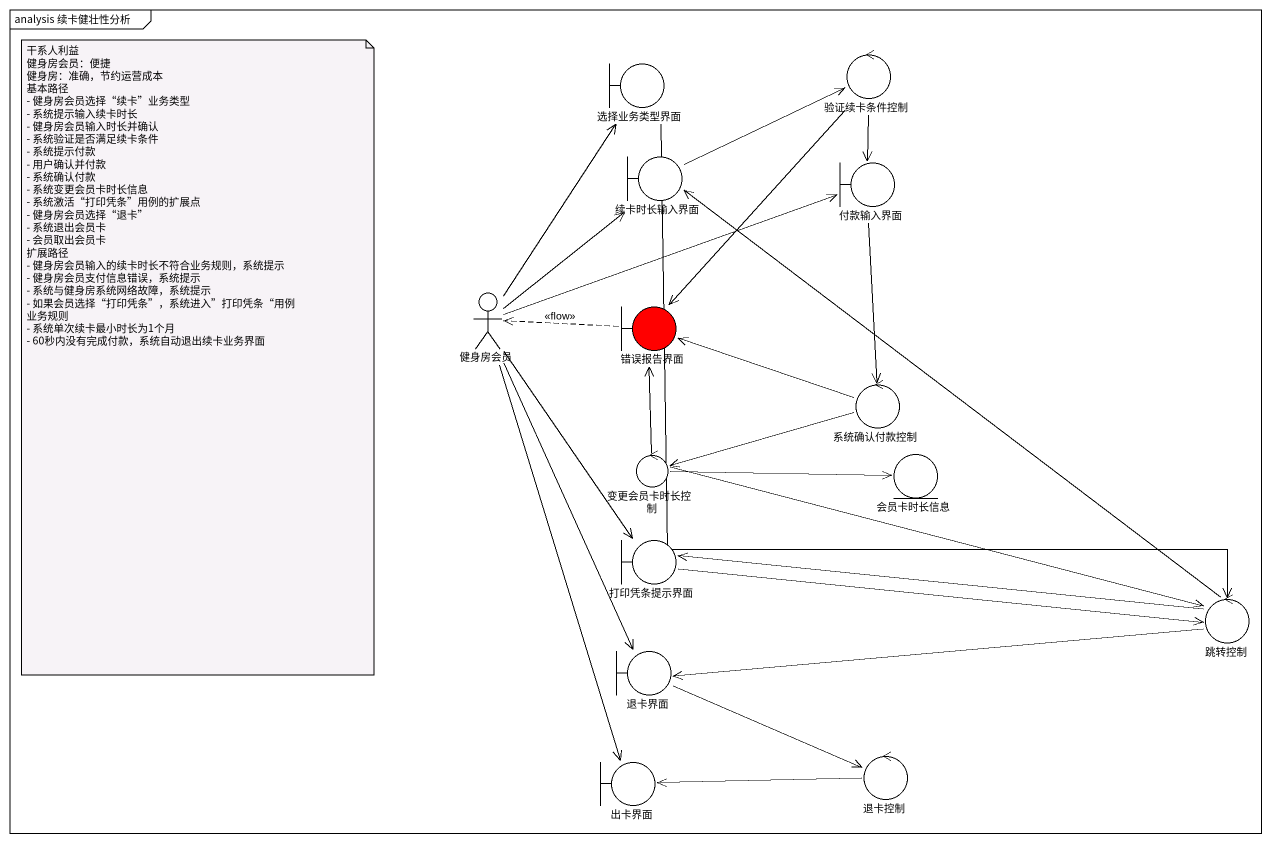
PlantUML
@startuml
mainframe analysis 续卡健壮性分析
boundary 选择业务类型界面
control 验证续卡条件控制
boundary 续卡时长输入界面
boundary 付款输入界面
actor 健身房会员
boundary 错误报告界面 #FF0000
control 系统确认付款控制
control 变更会员卡时长控制
entity 会员卡时长信息
boundary 打印凭条提示界面
control 跳转控制
boundary 退卡界面
boundary 出卡界面
control 退卡控制
选择业务类型界面 --> 跳转控制
验证续卡条件控制 --> 付款输入界面
验证续卡条件控制 --> 错误报告界面
续卡时长输入界面 -right-> 验证续卡条件控制
付款输入界面 --> 系统确认付款控制
健身房会员 -up-> 选择业务类型界面
健身房会员 -up-> 续卡时长输入界面
健身房会员 -right-> 付款输入界面
健身房会员 --> 打印凭条提示界面
健身房会员 --> 退卡界面
健身房会员 --> 出卡界面
错误报告界面 .left.> 健身房会员 : <<flow>>
系统确认付款控制 -left-> 错误报告界面
系统确认付款控制 -left-> 变更会员卡时长控制
变更会员卡时长控制 -up-> 错误报告界面
变更会员卡时长控制 -right-> 会员卡时长信息
变更会员卡时长控制 -right-> 跳转控制
打印凭条提示界面 -right-> 跳转控制
跳转控制 -up-> 续卡时长输入界面
跳转控制 -left-> 打印凭条提示界面
跳转控制 -left-> 退卡界面
退卡界面 -right-> 退卡控制
退卡控制 -left-> 出卡界面
note as N1
  干系人利益
  健身房会员：便捷
  健身房：准确，节约运营成本
  基本路径
  - 健身房会员选择“续卡”业务类型
  - 系统提示输入续卡时长
  - 健身房会员输入时长并确认
  - 系统验证是否满足续卡条件
  - 系统提示付款
  - 用户确认并付款
  - 系统确认付款
  - 系统变更会员卡时长信息
  - 系统激活“打印凭条”用例的扩展点
  - 健身房会员选择“退卡”
  - 系统退出会员卡
  - 会员取出会员卡
  扩展路径
  - 健身房会员输入的续卡时长不符合业务规则，系统提示
  - 健身房会员支付信息错误，系统提示
  - 系统与健身房系统网络故障，系统提示
  - 如果会员选择“打印凭条”，系统进入”打印凭条“用例
  业务规则
  - 系统单次续卡最小时长为1个月
  - 60秒内没有完成付款，系统自动退出续卡业务界面
end note
@enduml
